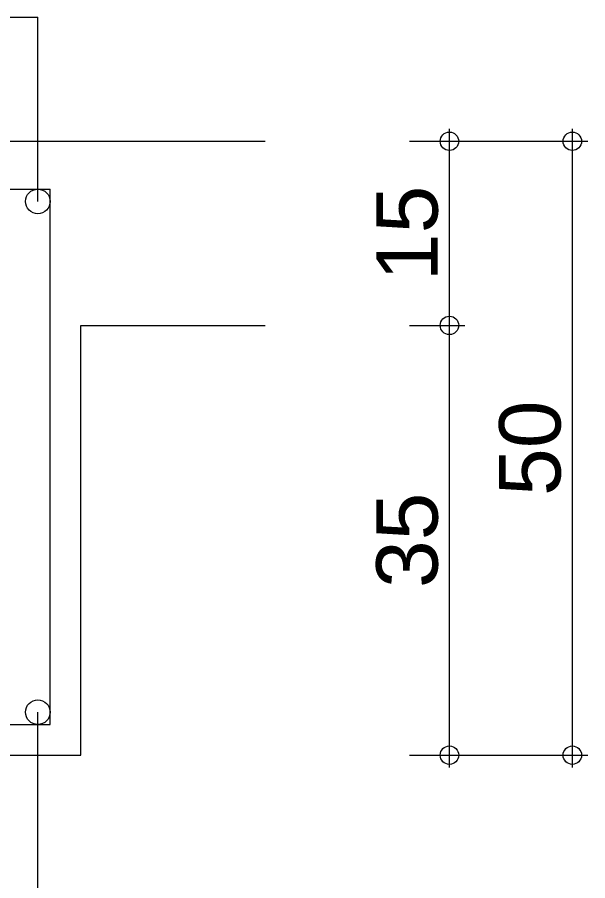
# Model space of a CAD drawing. Header units: millimetres. Extents: x 2232 to 85269, y -3593 to 5869.
# Drawn here: x 17716.8 to 17786.4, y -1776.9 to -1671.4 of the extents above; entities that cross this region are included whole.
import ezdxf

# ---------------------------------------------------------------- set-up
doc = ezdxf.new("R2010")
doc.units = ezdxf.units.MM
for name, color, linetype in [('Donatı Çizgisi', 7, 'Continuous'), ('Kiriş', 7, 'Continuous'), ('Standart', 7, 'Continuous'), ('Ölçülendirme', 7, 'Continuous')]:
    doc.layers.add(name, color=color, linetype=linetype)
doc.styles.add('arial_1_18', font='arial.ttf', dxfattribs={"height": 0.2})

# ---------------------------------------------------------------- blocks, each defined once
blk = doc.blocks.new('IDE757Entity7374')
at = {"layer": 'Donatı Çizgisi', "color": 5, "linetype": 'Continuous', "lineweight": 5}
for points in [[(25739.27, 2082.8), (25759.27, 2082.8)], [(25759.27, 2039.2), (25759.27, 2082.8)], [(25739.27, 2039.2), (25759.27, 2039.2)]]:
    blk.add_lwpolyline(points, dxfattribs=at)
for centre in [(25758.27, 2081.8), (25758.27, 2040.2)]:
    blk.add_circle(centre, 1, dxfattribs=at)
at = {"layer": 'Kiriş', "color": 1, "linetype": 'Continuous', "lineweight": 5}
for points in [[(25721.77, 2086.7), (25776.77, 2086.7)], [(25761.77, 2071.7), (25776.77, 2071.7)], [(25761.77, 2036.7), (25761.77, 2071.7)], [(25736.77, 2036.7), (25761.77, 2036.7)]]:
    blk.add_lwpolyline(points, dxfattribs=at)
at = {"layer": 'Ölçülendirme', "color": 1, "linetype": 'Continuous', "lineweight": 5}
for points in [[(25720.27, 2096.8), (25758.27, 2096.8)], [(25758.27, 2081.8), (25758.27, 2096.8)], [(25791.77, 2035.7), (25791.77, 2087.7)], [(25801.77, 2035.7), (25801.77, 2087.7)], [(25788.52, 2086.7), (25803.02, 2086.7)], [(25788.52, 2071.7), (25793.02, 2071.7)], [(25758.27, 2025.2), (25758.27, 2040.2)], [(25788.52, 2036.7), (25803.02, 2036.7)]]:
    blk.add_lwpolyline(points, dxfattribs=at)
for centre in [(25791.77, 2086.7), (25801.77, 2086.7), (25791.77, 2071.7), (25791.77, 2036.7), (25801.77, 2036.7)]:
    blk.add_circle(centre, 0.75, dxfattribs=at)
at = {"layer": 'Ölçülendirme', "color": 1, "linetype": 'Continuous', "lineweight": 5, "style": 'arial_1_18'}
for s, p in [('15', (25790.81, 2075.315)), ('50', (25800.81, 2057.815)), ('35', (25790.81, 2050.315))]:
    blk.add_text(s, height=5, rotation=90, dxfattribs=at).set_placement(p)

msp = doc.modelspace()

# ---------------------------------------------------------------- block references
at = {"layer": 'Standart', "xscale": 1.5, "yscale": 1.5, "zscale": 1.5}
msp.add_blockref('IDE757Entity7374', (-20918.11, -4816.59), dxfattribs=at)

doc.saveas('drawing.dxf')
